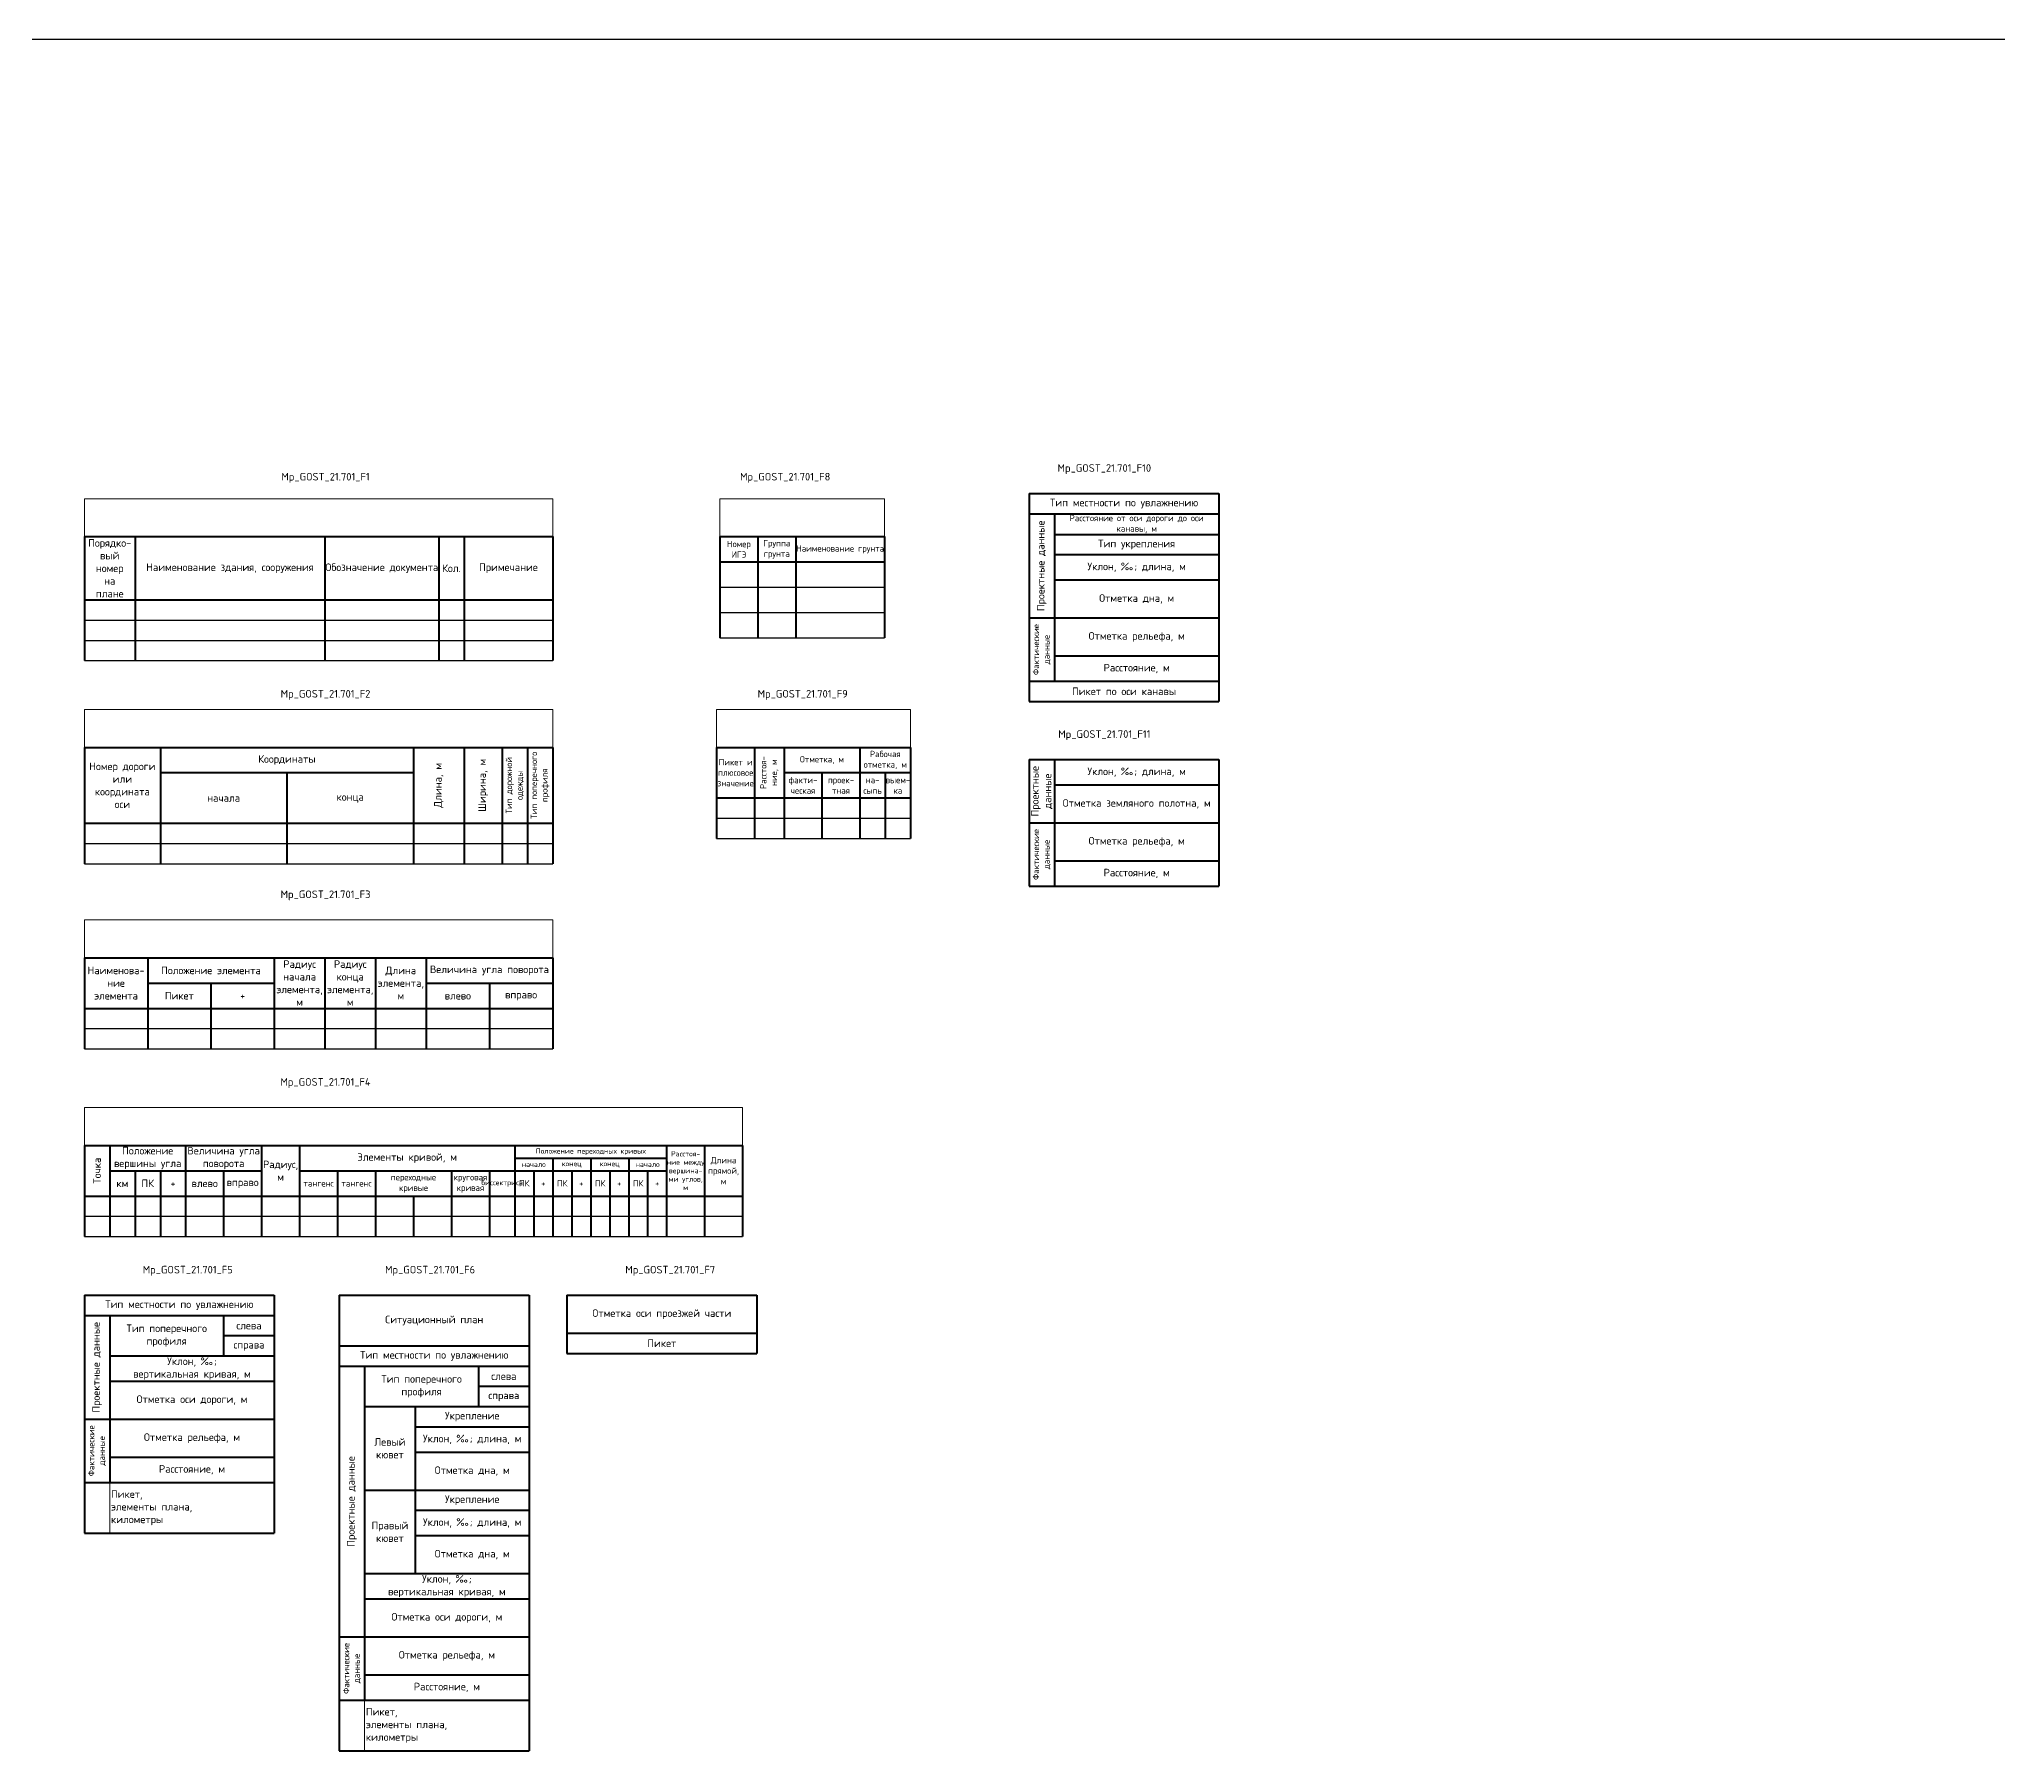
# Model space of a CAD drawing. Header units: millimetres. Extents: x 1497 to 6782, y -1970 to 1429.
# Drawn here: x 6005 to 6782, y 752 to 1429 of the extents above; entities that cross this region are included whole.
import ezdxf

# ---------------------------------------------------------------- set-up
doc = ezdxf.new("R2010")
doc.units = ezdxf.units.MM
doc.styles.add('MpTextStyle', font='isocpeur.ttf')

# ---------------------------------------------------------------- blocks, each defined once
blk = doc.blocks.new('*T57')
at = {"color": 0, "linetype": 'ByBlock', "lineweight": 40}
for p, q in [((0, 0), (75, 0)), ((0, 0), (0, -94)), ((75, 0), (75, -94)), ((0, -8), (75, -8)), ((10, -8), (10, -74)), ((55, -8), (55, -24)), ((55, -16), (75, -16)), ((10, -24), (75, -24)), ((10, -34), (75, -34)), ((0, -49), (75, -49)), ((10, -64), (75, -64)), ((0, -74), (75, -74)), ((0, -94), (75, -94))]:
    blk.add_line(p, q, dxfattribs=at)
at = {"layer": 'Defpoints', "color": 8, "linetype": 'ByBlock', "lineweight": 0}
blk.add_line((10, -74), (10, -94), dxfattribs=at)
at = {"color": 0, "char_height": 3, "style": 'MpTextStyle'}
for s, insert, width, attachment_point in [('Тип местности по увлажнению', (37.5, -4), 74, 5), ('Тип поперечного профиля', (32.5, -16), 44, 5), ('слева', (65, -12), 19, 5), ('справа', (65, -20), 19, 5), ('Уклон, ‰;\\Pвертикальная кривая, м', (42.5, -29), 64, 5), ('Отметка оси дороги, м', (42.5, -41.5), 64, 5), ('Отметка рельефа, м', (42.5, -56.5), 64, 5), ('Расстояние, м', (42.5, -69), 64, 5), ('Пикет,\\Pэлементы плана,\\Pкилометры', (10.5, -84), 64, 4)]:
    blk.add_mtext(s, dxfattribs=dict(at, insert=insert, width=width, attachment_point=attachment_point))
at = {"color": 0, "attachment_point": 5, "rotation": 90, "style": 'MpTextStyle'}
for s, insert, char_height, width in [('Проектные данные', (5, -28.5), 3, 40), ('Фактические данные', (5, -61.5), 2.5, 24)]:
    blk.add_mtext(s, dxfattribs=dict(at, insert=insert, char_height=char_height, width=width))
blk = doc.blocks.new('*T58')
at = {"color": 0, "linetype": 'ByBlock', "lineweight": 40}
for p, q in [((0, 0), (75, 0)), ((0, 0), (0, -180)), ((75, 0), (75, -180)), ((0, -20), (75, -20)), ((0, -28), (75, -28)), ((10, -28), (10, -160)), ((55, -28), (55, -44)), ((55, -36), (75, -36)), ((10, -44), (75, -44)), ((30, -44), (30, -110)), ((30, -52), (75, -52)), ((30, -62), (75, -62)), ((10, -77), (75, -77)), ((30, -85), (75, -85)), ((30, -95), (75, -95)), ((10, -110), (75, -110)), ((10, -120), (75, -120)), ((0, -135), (75, -135)), ((10, -150), (75, -150)), ((0, -160), (75, -160)), ((0, -180), (75, -180))]:
    blk.add_line(p, q, dxfattribs=at)
at = {"layer": 'Defpoints', "color": 8, "linetype": 'ByBlock', "lineweight": 0}
blk.add_line((10, -160), (10, -180), dxfattribs=at)
at = {"color": 0, "char_height": 3, "style": 'MpTextStyle'}
for s, insert, width, attachment_point in [('Ситуационный план', (37.5, -10), 74, 5), ('Тип местности по увлажнению', (37.5, -24), 74, 5), ('Тип поперечного профиля', (32.5, -36), 44, 5), ('слева', (65, -32), 19, 5), ('Укрепление', (52.5, -48), 44, 5), ('справа', (65, -40), 19, 5), ('Левый кювет', (20, -60.5), 19, 5), ('Уклон, ‰; длина, м', (52.5, -57), 44, 5), ('Отметка дна, м', (52.5, -69.5), 44, 5), ('Укрепление', (52.5, -81), 44, 5), ('Правый кювет', (20, -93.5), 19, 5), ('Уклон, ‰; длина, м', (52.5, -90), 44, 5), ('Отметка дна, м', (52.5, -102.5), 44, 5), ('Уклон, ‰;\\Pвертикальная кривая, м', (42.5, -115), 64, 5), ('Отметка оси дороги, м', (42.5, -127.5), 64, 5), ('Отметка рельефа, м', (42.5, -142.5), 64, 5), ('Расстояние, м', (42.5, -155), 64, 5), ('Пикет,\\Pэлементы плана,\\Pкилометры', (10.5, -170), 64, 4)]:
    blk.add_mtext(s, dxfattribs=dict(at, insert=insert, width=width, attachment_point=attachment_point))
at = {"color": 0, "attachment_point": 5, "rotation": 90, "style": 'MpTextStyle'}
for s, insert, char_height, width in [('Проектные данные', (5, -81.5), 3, 106), ('Фактические данные', (5, -147.5), 2.5, 24)]:
    blk.add_mtext(s, dxfattribs=dict(at, insert=insert, char_height=char_height, width=width))
blk = doc.blocks.new('*T59')
at = {"color": 0, "linetype": 'ByBlock', "lineweight": 40}
for p, q in [((0, 0), (75, 0)), ((0, 0), (0, -23)), ((75, 0), (75, -23)), ((0, -15), (75, -15)), ((0, -23), (75, -23))]:
    blk.add_line(p, q, dxfattribs=at)
at = {"color": 0, "char_height": 3, "width": 74, "attachment_point": 5, "style": 'MpTextStyle'}
for s, insert in [('Отметка оси проезжей части', (37.5, -7.5)), ('Пикет', (37.5, -19))]:
    blk.add_mtext(s, dxfattribs=dict(at, insert=insert))
blk = doc.blocks.new('*T60')
at = {"color": 0, "linetype": 'ByBlock', "lineweight": 40}
for p, q in [((0, 0), (75, 0)), ((0, 0), (0, -82.17)), ((75, 0), (75, -82.17)), ((0, -8), (75, -8)), ((10, -8), (10, -74.17)), ((10, -16.17), (75, -16.17)), ((10, -24.17), (75, -24.17)), ((10, -34.17), (75, -34.17)), ((0, -49.17), (75, -49.17)), ((10, -64.17), (75, -64.17)), ((0, -74.17), (75, -74.17)), ((0, -82.17), (75, -82.17))]:
    blk.add_line(p, q, dxfattribs=at)
at = {"color": 0, "attachment_point": 5, "style": 'MpTextStyle'}
for s, insert, char_height, width in [('Тип местности по увлажнению', (37.5, -4), 3, 74), ('Расстояние от оси дороги до оси канавы, м', (42.5, -12.08), 2.5, 64), ('Тип укрепления', (42.5, -20.17), 3, 62), ('Уклон, ‰; длина, м', (42.5, -29.17), 3, 64), ('Отметка дна, м', (42.5, -41.67), 3, 64), ('Отметка рельефа, м', (42.5, -56.67), 3, 64), ('Расстояние, м', (42.5, -69.17), 3, 64), ('Пикет по оси канавы', (37.5, -78.17), 3, 74)]:
    blk.add_mtext(s, dxfattribs=dict(at, insert=insert, char_height=char_height, width=width))
at = {"color": 0, "attachment_point": 5, "rotation": 90, "style": 'MpTextStyle'}
for s, insert, char_height, width in [('Проектные данные', (5, -28.58), 3, 40.1667), ('Фактические данные', (5, -61.67), 2.5, 24)]:
    blk.add_mtext(s, dxfattribs=dict(at, insert=insert, char_height=char_height, width=width))
blk = doc.blocks.new('*T61')
at = {"color": 0, "linetype": 'ByBlock', "lineweight": 40}
for p, q in [((0, 0), (75, 0)), ((0, 0), (0, -50)), ((10, 0), (10, -50)), ((75, 0), (75, -50)), ((10, -10), (75, -10)), ((0, -25), (75, -25)), ((10, -40), (75, -40)), ((0, -50), (75, -50))]:
    blk.add_line(p, q, dxfattribs=at)
at = {"color": 0, "width": 24, "attachment_point": 5, "rotation": 90, "style": 'MpTextStyle'}
for s, insert, char_height in [('Проектные данные', (5, -12.5), 3), ('Фактические данные', (5, -37.5), 2.5)]:
    blk.add_mtext(s, dxfattribs=dict(at, insert=insert, char_height=char_height))
at = {"color": 0, "char_height": 3, "attachment_point": 5, "style": 'MpTextStyle'}
for s, insert, width in [('Уклон, ‰; длина, м', (42.5, -5), 64), ('Отметка земляного полотна, м', (42.5, -17.5), 62), ('Отметка рельефа, м', (42.5, -32.5), 64), ('Расстояние, м', (42.5, -45), 64)]:
    blk.add_mtext(s, dxfattribs=dict(at, insert=insert, width=width))
blk = doc.blocks.new('*T62')
at = {"color": 0, "linetype": 'ByBlock', "lineweight": 40}
for p, q in [((0, -15), (185, -15)), ((0, -15), (0, -64)), ((20, -15), (20, -64)), ((95, -15), (95, -64)), ((140, -15), (140, -64)), ((150, -15), (150, -64)), ((185, -15), (185, -64)), ((0, -40), (185, -40))]:
    blk.add_line(p, q, dxfattribs=at)
at = {"color": 0, "linetype": 'ByBlock', "lineweight": -2}
for p, q in [((0, -48), (185, -48)), ((0, -56), (185, -56)), ((0, -64), (185, -64))]:
    blk.add_line(p, q, dxfattribs=at)
at = {"layer": 'Defpoints', "color": 8, "linetype": 'ByBlock', "lineweight": 0}
for p, q in [((0, 0), (185, 0)), ((0, 0), (0, -15)), ((185, 0), (185, -15))]:
    blk.add_line(p, q, dxfattribs=at)
at = {"color": 0, "char_height": 3, "attachment_point": 5, "style": 'MpTextStyle'}
for s, insert, width in [('Порядко-\\Pвый\\Pномер на плане', (10, -27.5), 17), ('Наименование здания, сооружения', (57.5, -27.5), 72), ('Обозначение документа', (117.5, -27.5), 44), ('Кол.', (145, -27.5), 7), ('Примечание', (167.5, -27.5), 32)]:
    blk.add_mtext(s, dxfattribs=dict(at, insert=insert, width=width))
blk = doc.blocks.new('*T63')
at = {"color": 0, "linetype": 'ByBlock', "lineweight": 40}
for p, q in [((0, -15), (185, -15)), ((0, -15), (0, -61)), ((30, -15), (30, -61)), ((130, -15), (130, -61)), ((150, -15), (150, -61)), ((165, -15), (165, -61)), ((175, -15), (175, -61)), ((185, -15), (185, -61)), ((30, -25), (130, -25)), ((80, -25), (80, -61)), ((0, -45), (185, -45))]:
    blk.add_line(p, q, dxfattribs=at)
at = {"color": 0, "linetype": 'ByBlock', "lineweight": -2}
for p, q in [((0, -53), (185, -53)), ((0, -61), (185, -61))]:
    blk.add_line(p, q, dxfattribs=at)
at = {"layer": 'Defpoints', "color": 8, "linetype": 'ByBlock', "lineweight": 0}
for p, q in [((0, 0), (185, 0)), ((0, 0), (0, -15)), ((185, 0), (185, -15))]:
    blk.add_line(p, q, dxfattribs=at)
at = {"color": 0, "char_height": 3, "attachment_point": 5, "style": 'MpTextStyle'}
for s, insert, width in [('Номер дороги или координата оси', (15, -30), 27), ('Координаты', (80, -20), 97), ('начала', (55, -35), 47), ('конца', (105, -35), 47)]:
    blk.add_mtext(s, dxfattribs=dict(at, insert=insert, width=width))
at = {"color": 0, "attachment_point": 5, "rotation": 90, "style": 'MpTextStyle'}
for s, insert, char_height, width in [('Длина, м', (140, -30), 3, 27), ('Ширина, м', (157.5, -30), 3, 27), ('Тип дорожной одежды', (170, -30), 2.5, 29), ('Тип поперечного профиля', (180, -30), 2.5, 29)]:
    blk.add_mtext(s, dxfattribs=dict(at, insert=insert, char_height=char_height, width=width))
blk = doc.blocks.new('*T64')
at = {"color": 0, "linetype": 'ByBlock', "lineweight": 40}
for p, q in [((0, -15), (185, -15)), ((0, -15), (0, -51)), ((25, -15), (25, -51)), ((75, -15), (75, -51)), ((95, -15), (95, -51)), ((115, -15), (115, -51)), ((135, -15), (135, -51)), ((185, -15), (185, -51)), ((25, -25), (75, -25)), ((50, -25), (50, -51)), ((135, -25), (185, -25)), ((160, -25), (160, -51)), ((0, -35), (185, -35))]:
    blk.add_line(p, q, dxfattribs=at)
at = {"color": 0, "linetype": 'ByBlock', "lineweight": -2}
for p, q in [((0, -43), (185, -43)), ((0, -51), (185, -51))]:
    blk.add_line(p, q, dxfattribs=at)
at = {"layer": 'Defpoints', "color": 8, "linetype": 'ByBlock', "lineweight": 0}
for p, q in [((0, 0), (185, 0)), ((0, 0), (0, -15)), ((185, 0), (185, -15))]:
    blk.add_line(p, q, dxfattribs=at)
at = {"color": 0, "char_height": 3, "attachment_point": 5, "style": 'MpTextStyle'}
for s, insert, width in [('Наименова-\\Pние элемента', (12.5, -25), 24), ('Положение элемента', (50, -20), 47), ('Радиус начала элемента, м', (85, -25), 19), ('Радиус конца элемента, м', (105, -25), 19), ('Длина элемента, м', (125, -25), 19), ('Величина угла поворота', (160, -20), 49), ('Пикет', (37.5, -30), 22), ('+', (62.5, -30), 22), ('влево', (147.5, -30), 22), ('вправо', (172.5, -30), 22)]:
    blk.add_mtext(s, dxfattribs=dict(at, insert=insert, width=width))
blk = doc.blocks.new('*T65')
at = {"color": 0, "linetype": 'ByBlock', "lineweight": 40}
for p, q in [((0, -15), (260, -15)), ((0, -15), (0, -51)), ((10, -15), (10, -51)), ((40, -15), (40, -51)), ((70, -15), (70, -51)), ((85, -15), (85, -51)), ((170, -15), (170, -51)), ((230, -15), (230, -51)), ((245, -15), (245, -51)), ((260, -15), (260, -51)), ((170, -20), (230, -20)), ((185, -20), (185, -51)), ((200, -20), (200, -51)), ((215, -20), (215, -51)), ((10, -25), (70, -25)), ((20, -25), (20, -51)), ((30, -25), (30, -51)), ((55, -25), (55, -51)), ((85, -25), (230, -25)), ((100, -25), (100, -51)), ((115, -25), (115, -51)), ((145, -25), (145, -51)), ((160, -25), (160, -51)), ((177.5, -25), (177.5, -51)), ((192.5, -25), (192.5, -51)), ((207.5, -25), (207.5, -51)), ((222.5, -25), (222.5, -51)), ((0, -35), (260, -35)), ((130, -35), (130, -51))]:
    blk.add_line(p, q, dxfattribs=at)
at = {"color": 0, "linetype": 'ByBlock', "lineweight": -2}
for p, q in [((0, -43), (260, -43)), ((0, -51), (260, -51))]:
    blk.add_line(p, q, dxfattribs=at)
at = {"layer": 'Defpoints', "color": 8, "linetype": 'ByBlock', "lineweight": 0}
for p, q in [((0, 0), (260, 0)), ((0, 0), (0, -15)), ((260, 0), (260, -15))]:
    blk.add_line(p, q, dxfattribs=at)
at = {"color": 0, "insert": (5, -25), "char_height": 3, "width": 19, "attachment_point": 5, "rotation": 90, "style": 'MpTextStyle'}
blk.add_mtext('Точка', dxfattribs=at)
at = {"color": 0, "attachment_point": 5, "style": 'MpTextStyle'}
for s, insert, char_height, width in [('Положение вершины угла', (25, -20), 3, 29), ('Величина угла поворота', (55, -20), 3, 29), ('Радиус, м', (77.5, -25), 3, 14), ('Элементы кривой, м', (127.5, -20), 3, 84), ('начало', (177.5, -22.5), 2, 14), ('Положение переходных кривых', (200, -17.5), 2, 59), ('конец', (192.5, -22.5), 2, 14), ('конец', (207.5, -22.5), 2, 14), ('начало', (222.5, -22.5), 2, 14), ('Расстоя-\\Pние между вершина-\\Pми углов, м', (237.5, -25), 2, 14), ('Длина прямой, м', (252.5, -25), 2.5, 14), ('км', (15, -30), 3, 9), ('ПК', (25, -30), 3, 9), ('+', (35, -30), 3, 9), ('влево', (47.5, -30), 3, 14), ('вправо', (62.5, -30), 3, 14), ('тангенс', (92.5, -30), 2.5, 14), ('тангенс', (107.5, -30), 2.5, 14), ('переходные кривые', (130, -30), 2.5, 29), ('круговая кривая', (152.5, -30), 2.5, 14), ('биссектриса', (165, -30), 2, 9), ('ПК', (173.75, -30), 2.5, 6.5), ('+', (181.25, -30), 2.5, 6.5), ('ПК', (188.75, -30), 2.5, 6.5), ('+', (196.25, -30), 2.5, 6.5), ('ПК', (203.75, -30), 2.5, 6.5), ('+', (211.25, -30), 2.5, 6.5), ('ПК', (218.75, -30), 2.5, 6.5), ('+', (226.25, -30), 2.5, 6.5)]:
    blk.add_mtext(s, dxfattribs=dict(at, insert=insert, char_height=char_height, width=width))
blk = doc.blocks.new('*T66')
at = {"color": 0, "linetype": 'ByBlock', "lineweight": 40}
for p, q in [((0, -15), (65, -15)), ((0, -15), (0, -55)), ((15, -15), (15, -55)), ((30, -15), (30, -55)), ((65, -15), (65, -55)), ((0, -25), (65, -25))]:
    blk.add_line(p, q, dxfattribs=at)
at = {"color": 0, "linetype": 'ByBlock', "lineweight": -2}
for p, q in [((0, -35), (65, -35)), ((0, -45), (65, -45)), ((0, -55), (65, -55))]:
    blk.add_line(p, q, dxfattribs=at)
at = {"layer": 'Defpoints', "color": 8, "linetype": 'ByBlock', "lineweight": 0}
for p, q in [((0, 0), (65, 0)), ((0, 0), (0, -15)), ((65, 0), (65, -15))]:
    blk.add_line(p, q, dxfattribs=at)
at = {"color": 0, "char_height": 2.5, "attachment_point": 5, "style": 'MpTextStyle'}
for s, insert, width in [('Номер ИГЭ', (7.5, -20), 14), ('Группа грунта', (22.5, -20), 14), ('Наименование грунта', (47.5, -20), 34)]:
    blk.add_mtext(s, dxfattribs=dict(at, insert=insert, width=width))
blk = doc.blocks.new('*T67')
at = {"color": 0, "linetype": 'ByBlock', "lineweight": 40}
for p, q in [((0, -15), (76.6, -15)), ((0, -15), (0, -51)), ((15, -15), (15, -51)), ((26.6, -15), (26.6, -51)), ((56.6, -15), (56.6, -51)), ((76.6, -15), (76.6, -51)), ((26.6, -25), (76.6, -25)), ((41.6, -25), (41.6, -51)), ((66.6, -25), (66.6, -51)), ((0, -35), (76.6, -35))]:
    blk.add_line(p, q, dxfattribs=at)
at = {"color": 0, "linetype": 'ByBlock', "lineweight": -2}
for p, q in [((0, -43), (76.6, -43)), ((0, -51), (76.6, -51))]:
    blk.add_line(p, q, dxfattribs=at)
at = {"layer": 'Defpoints', "color": 8, "linetype": 'ByBlock', "lineweight": 0}
for p, q in [((0, 0), (76.6, 0)), ((0, 0), (0, -15)), ((76.6, 0), (76.6, -15))]:
    blk.add_line(p, q, dxfattribs=at)
at = {"color": 0, "char_height": 2.5, "attachment_point": 5, "style": 'MpTextStyle'}
for s, insert, width in [('Пикет и плюсовое значение', (7.5, -25), 14), ('Отметка, м', (41.6, -20), 29), ('Рабочая отметка, м', (66.6, -20), 19), ('факти-\\Pческая', (34.1, -30), 14), ('проек-\\Pтная', (49.1, -30), 14), ('на-\\Pсыпь', (61.6, -30), 9), ('выем-\\Pка', (71.6, -30), 9)]:
    blk.add_mtext(s, dxfattribs=dict(at, insert=insert, width=width))
at = {"color": 0, "insert": (20.8, -25), "char_height": 2.5, "width": 17, "attachment_point": 5, "rotation": 90, "style": 'MpTextStyle'}
blk.add_mtext('Расстоя-\\Pние, м', dxfattribs=at)

msp = doc.modelspace()

# ---------------------------------------------------------------- linework, layer by layer
msp.add_line((2260.8, 1428.66), (6781.54, 1428.66))

# ---------------------------------------------------------------- block references
for name, p in [('*T62', (6022.97, 1247.15)), ('*T66', (6273.99, 1247.15)), ('*T60', (6396.15, 1249.2)), ('*T63', (6022.97, 1163.89)), ('*T67', (6272.73, 1163.89)), ('*T61', (6396.15, 1144.06)), ('*T64', (6022.97, 1080.76)), ('*T65', (6022.97, 1006.62)), ('*T57', (6022.97, 932.44)), ('*T58', (6123.66, 932.44)), ('*T59', (6213.57, 932.44))]:
    msp.add_blockref(name, p)

# ---------------------------------------------------------------- texts
at = {"char_height": 3, "attachment_point": 5, "style": 'MpTextStyle'}
for s, insert in [('Mp_GOST_21.701_F10', (6425.87, 1258.82)), ('Mp_GOST_21.701_F1', (6118.22, 1255.37)), ('Mp_GOST_21.701_F8', (6299.81, 1255.37)), ('Mp_GOST_21.701_F2', (6118.22, 1169.6)), ('Mp_GOST_21.701_F9', (6306.72, 1169.6)), ('Mp_GOST_21.701_F11', (6425.87, 1153.68)), ('Mp_GOST_21.701_F3', (6118.22, 1090.38)), ('Mp_GOST_21.701_F4', (6118.22, 1016.24)), ('Mp_GOST_21.701_F5', (6063.79, 942.07)), ('Mp_GOST_21.701_F6', (6159.53, 942.07)), ('Mp_GOST_21.701_F7', (6254.39, 942.07))]:
    msp.add_mtext_dynamic_manual_height_columns(s, width=51.718, gutter_width=15, heights=[0], dxfattribs=dict(at, insert=insert))

doc.saveas('drawing.dxf')
